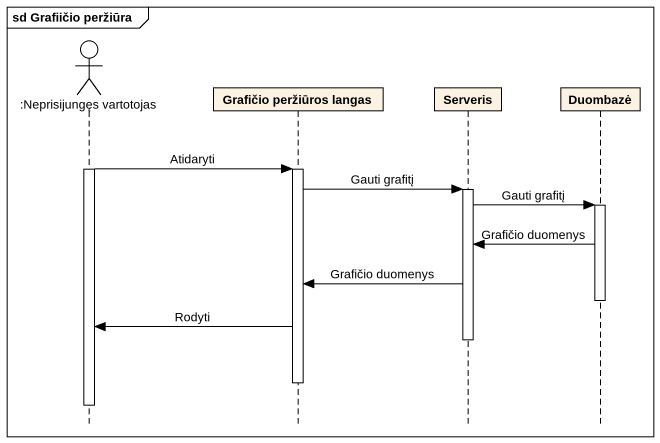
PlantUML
@startuml
mainframe sd Grafiičio peržiūra
hide footbox
actor ":Neprisijungęs vartotojas" as Neprisijungęs_vartotojas
participant "Grafičio peržiūros langas" as Grafičio_peržiūros_langas
participant Serveris
participant Duombazė

activate Neprisijungęs_vartotojas
Neprisijungęs_vartotojas -> Grafičio_peržiūros_langas : Atidaryti
activate Grafičio_peržiūros_langas
Grafičio_peržiūros_langas -> Serveris : Gauti grafitį
activate Serveris
Serveris -> Duombazė : Gauti grafitį
activate Duombazė
Duombazė -> Serveris : Grafičio duomenys
Serveris -> Grafičio_peržiūros_langas : Grafičio duomenys
deactivate Duombazė
Grafičio_peržiūros_langas -> Neprisijungęs_vartotojas : Rodyti
deactivate Serveris
deactivate Grafičio_peržiūros_langas
deactivate Neprisijungęs_vartotojas
@enduml
